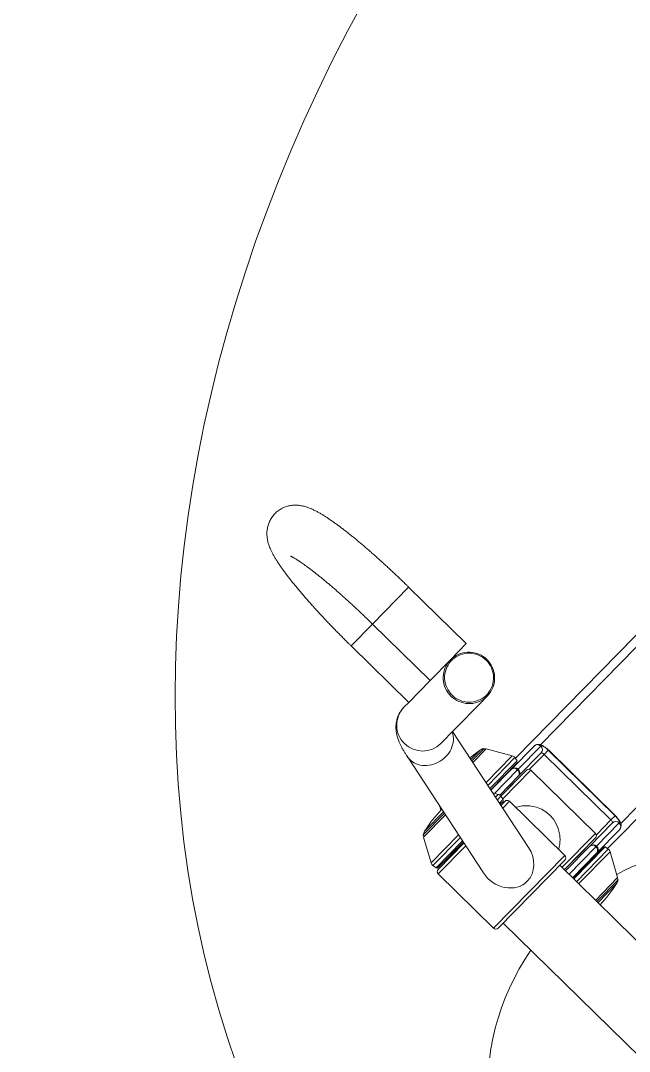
# Model space of a CAD drawing. Header units: metres. Extents: x 859577 to 860336, y 1645916 to 1646650.
# Drawn here: x 859951.558 to 859952.008, y 1646446.642 to 1646447.403 of the extents above; entities that cross this region are included whole.
import ezdxf

# ---------------------------------------------------------------- set-up
doc = ezdxf.new("R2010")
doc.units = ezdxf.units.M
doc.layers.add('A-ACCESORIOS', color=30, linetype='Continuous', lineweight=20)
doc.layers.add('PISO', color=31, linetype='Continuous', lineweight=15)

# ---------------------------------------------------------------- blocks, each defined once
blk = doc.blocks.new('mu10-11')
at = {"layer": 'A-ACCESORIOS', "linetype": 'Continuous', "ltscale": 20}
for p, q in [((0.03764, 0.42847), (0.03764, 0.36886)), ((0.06022, 0.42847), (0.03764, 0.42847)), ((0.06022, 0.42847), (0.06022, 0.36886)), ((0.06022, 0.42847), (0.09837, 0.42847)), ((0.09837, 0.36886), (0.09837, 0.42847)), ((0.03764, 0.36886), (0.03264, 0.36886)), ((0.06022, 0.36886), (0.03764, 0.36886)), ((0.06022, 0.36886), (0.0817, 0.36886)), ((0.0817, 0.36886), (0.09837, 0.36886)), ((0.00836, 0.34188), (-0.0136, 0.24145)), ((0.02308, 0.23059), (0.04497, 0.33071)), ((0.03264, 0.33071), (0.04709, 0.33071)), ((0.04709, 0.33071), (0.07538, 0.33071)), ((0.07538, 0.33071), (0.07959, 0.33071)), ((0.08079, 0.33071), (0.0817, 0.33071)), ((0.03942, 0.30531), (0.05234, 0.30531)), ((0.03967, 0.30646), (0.0497, 0.30646)), ((-0.00111, 0.29859), (-0.00243, 0.29623)), ((0.05327, 0.30401), (0.03913, 0.30401)), ((0.06305, 0.28663), (0.05327, 0.30401)), ((-0.02566, 0.29149), (-0.03545, 0.27411)), ((-0.00266, 0.29149), (-0.02566, 0.29149)), ((-0.02473, 0.29279), (-0.00237, 0.29279)), ((-0.02209, 0.29394), (-0.00212, 0.29394)), ((0.06347, 0.28428), (0.03482, 0.28428)), ((0.03533, 0.28663), (0.06305, 0.28663)), ((0.063, 0.28147), (0.06347, 0.28428)), ((0.37211, 0.28374), (0.06338, 0.28374)), ((-0.03545, 0.27411), (-0.00646, 0.27411)), ((0.03259, 0.27411), (0.03545, 0.27411)), ((0.03545, 0.27411), (0.03339, 0.27776)), ((0.03392, 0.28016), (0.05556, 0.28016)), ((0.03398, 0.28043), (0.04947, 0.28043)), ((0.03399, 0.28047), (0.06182, 0.28047)), ((0.03405, 0.27659), (0.05838, 0.27659)), ((0.0342, 0.28147), (0.063, 0.28147)), ((0.04251, 0.28016), (0.04251, 0.28043)), ((0.05556, 0.28016), (0.07948, 0.28016)), ((0.05838, 0.27659), (0.05899, 0.27659)), ((0.05899, 0.27659), (0.08291, 0.27659)), ((0.37211, 0.27754), (0.08344, 0.27754)), ((-0.03586, 0.27177), (-0.03539, 0.26895)), ((-0.00697, 0.27177), (-0.03586, 0.27177)), ((-0.03539, 0.26895), (-0.00758, 0.26895)), ((-0.03517, 0.26705), (-0.008, 0.26705)), ((-0.03421, 0.26796), (-0.0078, 0.26796)), ((-0.02186, 0.26791), (-0.00781, 0.26791)), ((-0.0149, 0.26791), (-0.0149, 0.26705)), ((0.03105, 0.26705), (0.03517, 0.26705)), ((0.03125, 0.26796), (0.03421, 0.26796)), ((0.03147, 0.26895), (0.03539, 0.26895)), ((0.03586, 0.27177), (0.03208, 0.27177)), ((0.03539, 0.26895), (0.03586, 0.27177)), ((0.06516, 0.26943), (0.03547, 0.26943)), ((0.05556, 0.27301), (0.03584, 0.27301)), ((0.03586, 0.27182), (0.06278, 0.27182)), ((0.04952, 0.27184), (0.03587, 0.27184)), ((0.04668, 0.27184), (0.04668, 0.27301)), ((0.05133, 0.27184), (0.04952, 0.27184)), ((0.05133, 0.27182), (0.05133, 0.27184)), ((0.07948, 0.27301), (0.05556, 0.27301)), ((0.06484, 0.27063), (0.08016, 0.27063)), ((0.06516, 0.20267), (0.06516, 0.26943)), ((0.08461, 0.27063), (0.08016, 0.27063)), ((0.08016, 0.20148), (0.08016, 0.27063)), ((0.08461, 0.27063), (0.08461, 0.20148)), ((0.08476, 0.27063), (0.08461, 0.27063)), ((0.08476, 0.20148), (0.08476, 0.27063)), ((-0.03755, 0.26467), (-0.03755, 0.20744)), ((-0.03755, 0.26467), (-0.00852, 0.26467)), ((0.03053, 0.26467), (0.03755, 0.26467)), ((0.03755, 0.20744), (0.03755, 0.26467)), ((-0.03755, 0.20744), (0.03755, 0.20744)), ((-0.03517, 0.20506), (0.03517, 0.20506)), ((-0.0298, 0.20506), (-0.0298, 0.06319)), ((0.0298, 0.06319), (0.0298, 0.20506)), ((0.0298, 0.20267), (0.06516, 0.20267)), ((0.06278, 0.20029), (0.0298, 0.20029)), ((0.0298, 0.20027), (0.05133, 0.20027)), ((0.0298, 0.19909), (0.05556, 0.19909)), ((0.04668, 0.19909), (0.04668, 0.20027)), ((0.05133, 0.20027), (0.05133, 0.20029)), ((0.05556, 0.19909), (0.07948, 0.19909)), ((0.06484, 0.20148), (0.08016, 0.20148)), ((0.08461, 0.20148), (0.08016, 0.20148)), ((0.08476, 0.20148), (0.08461, 0.20148)), ((0.05838, 0.19552), (0.0298, 0.19552)), ((0.05556, 0.19194), (0.0298, 0.19194)), ((0.04947, 0.19168), (0.0298, 0.19168)), ((0.06182, 0.19163), (0.0298, 0.19163)), ((0.063, 0.19063), (0.0298, 0.19063)), ((0.04251, 0.19168), (0.04251, 0.19194)), ((0.07948, 0.19194), (0.05556, 0.19194)), ((0.05899, 0.19552), (0.05838, 0.19552)), ((0.08291, 0.19552), (0.05899, 0.19552)), ((0.06347, 0.18782), (0.063, 0.19063)), ((0.37211, 0.19456), (0.08345, 0.19456)), ((0.0298, 0.18782), (0.06347, 0.18782)), ((0.06305, 0.18548), (0.0298, 0.18548)), ((0.05327, 0.1681), (0.06305, 0.18548)), ((0.37211, 0.18837), (0.06338, 0.18837)), ((0.0298, 0.1681), (0.05327, 0.1681)), ((0.05234, 0.1668), (0.0298, 0.1668)), ((0.0497, 0.16565), (0.0298, 0.16565))]:
    blk.add_line(p, q, dxfattribs=at)
at = {"layer": 'A-ACCESORIOS', "linetype": 'Continuous', "ltscale": 20, "flags": 128}
for points in [[(0.06278, 0.34979), (0.06286, 0.35155), (0.0631, 0.35329), (0.0635, 0.35501), (0.06405, 0.35668), (0.06476, 0.35829), (0.06561, 0.35983), (0.0666, 0.36128), (0.06771, 0.36264), (0.06895, 0.36388), (0.07029, 0.36501), (0.07174, 0.366), (0.07326, 0.36686), (0.07486, 0.36757), (0.07652, 0.36813), (0.07822, 0.36854), (0.07995, 0.36878), (0.0817, 0.36886), (0.08344, 0.36878), (0.08517, 0.36854), (0.08688, 0.36813), (0.08853, 0.36757), (0.09013, 0.36686), (0.09166, 0.366), (0.0931, 0.36501), (0.09445, 0.36388), (0.09568, 0.36264), (0.0968, 0.36128), (0.09779, 0.35983), (0.09864, 0.35829), (0.09934, 0.35668), (0.0999, 0.35501), (0.1003, 0.35329), (0.10054, 0.35155), (0.10062, 0.34979), (0.10054, 0.34803), (0.1003, 0.34628), (0.0999, 0.34457), (0.09934, 0.3429), (0.09864, 0.34128), (0.09779, 0.33975), (0.0968, 0.33829), (0.09568, 0.33694), (0.09445, 0.33569), (0.0931, 0.33456), (0.09166, 0.33357), (0.09013, 0.33271), (0.08853, 0.332), (0.08688, 0.33144), (0.08517, 0.33104), (0.08344, 0.33079), (0.0817, 0.33071), (0.07995, 0.33079), (0.07822, 0.33104), (0.07652, 0.33144), (0.07486, 0.332), (0.07326, 0.33271), (0.07174, 0.33357), (0.07029, 0.33456), (0.06895, 0.33569), (0.06771, 0.33694), (0.0666, 0.33829), (0.06561, 0.33975), (0.06476, 0.34128), (0.06405, 0.3429), (0.0635, 0.34457), (0.0631, 0.34628), (0.06286, 0.34803), (0.06278, 0.34979)], [(0.06387, 0.34979), (0.06395, 0.34806), (0.0642, 0.34635), (0.0646, 0.34467), (0.06516, 0.34304), (0.06587, 0.34147), (0.06673, 0.33997), (0.06772, 0.33856), (0.06885, 0.33726), (0.07009, 0.33606), (0.07143, 0.335), (0.07288, 0.33406), (0.0744, 0.33327), (0.07599, 0.33263), (0.07764, 0.33214), (0.07932, 0.33181), (0.08103, 0.33165), (0.08274, 0.33165), (0.08445, 0.33181), (0.08613, 0.33214), (0.08777, 0.33263), (0.08937, 0.33327), (0.09089, 0.33406), (0.09233, 0.335), (0.09368, 0.33606), (0.09492, 0.33726), (0.09604, 0.33856), (0.09704, 0.33997), (0.09789, 0.34147), (0.09861, 0.34304), (0.09917, 0.34467), (0.09957, 0.34635), (0.09981, 0.34806), (0.0999, 0.34979), (0.09981, 0.35151), (0.09957, 0.35322), (0.09917, 0.3549), (0.09861, 0.35654), (0.09789, 0.35811), (0.09704, 0.3596), (0.09604, 0.36101), (0.09492, 0.36232), (0.09368, 0.36351), (0.09233, 0.36458), (0.09089, 0.36551), (0.08937, 0.3663), (0.08777, 0.36695), (0.08613, 0.36743), (0.08445, 0.36776), (0.08274, 0.36792), (0.08103, 0.36792), (0.07932, 0.36776), (0.07764, 0.36743), (0.07599, 0.36695), (0.0744, 0.3663), (0.07288, 0.36551), (0.07143, 0.36458), (0.07009, 0.36351), (0.06885, 0.36232), (0.06772, 0.36101), (0.06673, 0.3596), (0.06587, 0.35811), (0.06516, 0.35654), (0.0646, 0.3549), (0.0642, 0.35322), (0.06395, 0.35151), (0.06387, 0.34979)], [(0.07478, 0.36886), (0.07459, 0.36886), (0.07428, 0.36886), (0.0742, 0.36886), (0.07418, 0.36886), (0.07418, 0.36886), (0.07417, 0.36886), (0.07417, 0.36886), (0.07417, 0.36886), (0.07417, 0.36886), (0.07417, 0.36886)], [(0.08019, 0.36886), (0.08001, 0.36886), (0.07969, 0.36886), (0.07962, 0.36886), (0.0796, 0.36886), (0.07959, 0.36886), (0.07959, 0.36886), (0.07959, 0.36886), (0.07959, 0.36886), (0.07959, 0.36886), (0.07959, 0.36886)], [(0.0446, 0.33071), (0.04447, 0.33044), (0.04372, 0.32911), (0.04282, 0.32785), (0.04179, 0.32668), (0.04063, 0.3256), (0.03936, 0.32463), (0.03798, 0.32376), (0.03651, 0.32302), (0.03495, 0.3224), (0.03333, 0.32192), (0.03166, 0.32157), (0.02994, 0.32136), (0.0282, 0.32129), (0.02645, 0.32136), (0.0247, 0.32157), (0.02297, 0.32192), (0.02128, 0.3224), (0.01964, 0.32302), (0.01806, 0.32376), (0.01655, 0.32463), (0.01514, 0.3256), (0.01382, 0.32668), (0.01262, 0.32785), (0.01154, 0.32911), (0.01059, 0.33044), (0.00979, 0.33184), (0.00912, 0.33329), (0.00862, 0.33477), (0.00826, 0.33628), (0.00807, 0.33781)], [(0.08291, 0.27659), (0.08321, 0.2765), (0.08349, 0.27623), (0.08376, 0.27579), (0.084, 0.27519), (0.08421, 0.27446), (0.08438, 0.27361), (0.08451, 0.27266), (0.08458, 0.27166), (0.08461, 0.27063)], [(0.08016, 0.27063), (0.08015, 0.27109), (0.08011, 0.27154), (0.08005, 0.27195), (0.07996, 0.27231), (0.07986, 0.27261), (0.07974, 0.27283), (0.07962, 0.27296), (0.07948, 0.27301)], [(0.07948, 0.19909), (0.07962, 0.19914), (0.07974, 0.19928), (0.07986, 0.1995), (0.07996, 0.19979), (0.08005, 0.20015), (0.08011, 0.20057), (0.08015, 0.20101), (0.08016, 0.20148)], [(0.08461, 0.20148), (0.08458, 0.20044), (0.08451, 0.19944), (0.08438, 0.1985), (0.08421, 0.19765), (0.084, 0.19691), (0.08376, 0.19632), (0.08349, 0.19588), (0.08321, 0.19561), (0.08291, 0.19552)]]:
    blk.add_lwpolyline(points, dxfattribs=at)
at = {"layer": 'A-ACCESORIOS', "linetype": 'Continuous', "ltscale": 20}
for centre, radius, start, end in [((0.03271, 0.34986), 0.019, 90.22598, 180.23416), ((0.03272, 0.34971), 0.019, 179.77586, 269.764), ((0.02224, 0.33885), 0.01421, 167.69963, 184.22663), ((0.02761, 0.20226), 0.10652, 78.02914, 83.31192), ((0.04822, 0.29946), 0.00715, 54.79864, 78.02914), ((0.05193, 0.30472), 0.000715, 270, 54.79864), ((-0.02432, 0.2922), 0.000715, 125.20136, 270), ((-0.02061, 0.28694), 0.00715, 101.97086, 125.20136), ((0, 0.18974), 0.10652, 90.86993, 101.97086), ((0.05994, 0.28487), 0.00358, 350.53768, 29.36974), ((-0.03233, 0.27235), 0.00358, 150.63026, 189.46232), ((0.03233, 0.27235), 0.00358, 350.53768, 29.36974), ((0.04947, 0.28222), 0.00179, 270, 282.95261), ((0.05513, 0.27692), 0.00327, 354.06686, 82.47071), ((0.05549, 0.27666), 0.00351, 358.81859, 88.76774), ((0.05513, 0.27625), 0.00327, 277.52929, 5.93314), ((0.05549, 0.27651), 0.00351, 271.23226, 1.18141), ((0.06182, 0.28167), 0.00119, 270, 350.53768), ((0.07941, 0.27666), 0.00351, 358.81859, 88.76774), ((0.07941, 0.27651), 0.00351, 271.23226, 1.18141), ((-0.03517, 0.26467), 0.00238, 90, 180), ((-0.03421, 0.26915), 0.00119, 189.46232, 270), ((-0.02186, 0.2697), 0.00179, 257.04739, 270), ((0.03421, 0.26915), 0.00119, 270, 350.53768), ((0.03517, 0.26467), 0.00238, 0, 90), ((0.06278, 0.26943), 0.00238, 0, 90), ((0.02604, 0.23605), 0.02506, 324.22334, 35.77666), ((-0.03517, 0.20744), 0.00238, 180, 270), ((0.03517, 0.20744), 0.00238, 270, 0), ((0.05513, 0.19586), 0.00327, 354.06686, 82.47071), ((0.05549, 0.19559), 0.00351, 358.81859, 88.76774), ((0.06278, 0.20267), 0.00238, 270, 0), ((0.07941, 0.19559), 0.00351, 358.81859, 88.76774), ((0.04947, 0.18989), 0.00179, 77.04739, 90), ((0.05513, 0.19518), 0.00327, 277.52929, 5.93314), ((0.05549, 0.19545), 0.00351, 271.23226, 1.18141), ((0.06182, 0.19044), 0.00119, 9.46232, 90), ((0.07941, 0.19545), 0.00351, 271.23226, 1.18141), ((0.05994, 0.18723), 0.00358, 330.63026, 9.46232), ((0, 0), 0.17883, 99.59407, 180), ((0.05193, 0.16738), 0.000715, 305.20136, 90), ((0, 0), 0.17883, 9.59407, 72.24915), ((0.02761, 0.26985), 0.10652, 271.18083, 281.97086), ((0.04822, 0.17264), 0.00715, 281.97086, 305.20136)]:
    blk.add_arc(centre, radius, start, end, dxfattribs=at)
for start_param, end_param in [(1.321593, 3.141593), (3.141593, 4.463185)]:
    blk.add_ellipse((0.00474, 0.23602), major_axis=(0, 0.02203), ratio=0.859098, start_param=start_param, end_param=end_param, dxfattribs=at)
for points, knots in [([(0.09837, 0.42847), (0.09836, 0.42912), (0.09836, 0.43099), (0.09835, 0.4341), (0.09831, 0.43777), (0.09825, 0.44144), (0.09818, 0.44508), (0.09808, 0.4487), (0.09797, 0.45229), (0.09784, 0.45585), (0.09769, 0.45937), (0.09753, 0.46285), (0.09734, 0.46628), (0.09714, 0.46965), (0.09692, 0.47298), (0.09668, 0.47624), (0.09643, 0.47943), (0.09615, 0.48256), (0.09586, 0.48562), (0.09555, 0.48861), (0.09523, 0.49152), (0.09488, 0.49436), (0.09451, 0.49712), (0.09413, 0.4998), (0.09372, 0.5024), (0.09328, 0.50494), (0.09282, 0.50741), (0.09232, 0.50984), (0.09178, 0.51222), (0.09117, 0.51461), (0.09047, 0.51703), (0.0897, 0.51932), (0.0889, 0.52137), (0.08814, 0.52309), (0.08739, 0.52457), (0.08662, 0.52591), (0.08582, 0.52715), (0.08498, 0.52832), (0.08407, 0.52943), (0.0831, 0.53049), (0.08205, 0.5315), (0.08091, 0.53246), (0.07969, 0.53335), (0.07839, 0.53417), (0.07696, 0.53493), (0.07539, 0.53561), (0.07371, 0.53618), (0.07199, 0.53659), (0.07025, 0.53686), (0.06851, 0.53698), (0.06679, 0.53695), (0.06509, 0.53678), (0.06343, 0.53647), (0.06183, 0.53603), (0.06029, 0.53548), (0.05883, 0.53482), (0.05744, 0.53407), (0.05615, 0.53324), (0.05494, 0.53234), (0.05382, 0.53138), (0.05279, 0.53038), (0.05184, 0.52933), (0.05097, 0.52824), (0.05015, 0.5271), (0.04938, 0.52591), (0.04865, 0.52463), (0.04794, 0.52324), (0.04724, 0.52168), (0.04651, 0.51988), (0.04577, 0.51774), (0.04506, 0.5154), (0.04441, 0.51298), (0.04384, 0.51056), (0.04332, 0.50807), (0.04282, 0.50548), (0.04236, 0.50286), (0.04194, 0.50019), (0.04154, 0.49746), (0.04117, 0.49466), (0.04081, 0.4918), (0.04048, 0.48886), (0.04017, 0.48586), (0.03987, 0.48278), (0.0396, 0.47964), (0.03934, 0.47643), (0.0391, 0.47316), (0.03888, 0.46983), (0.03867, 0.46645), (0.03849, 0.46301), (0.03832, 0.45953), (0.03817, 0.45601), (0.03804, 0.45245), (0.03793, 0.44885), (0.03783, 0.44523), (0.03776, 0.44158), (0.0377, 0.43792), (0.03766, 0.43424), (0.03764, 0.43109), (0.03764, 0.42917), (0.03764, 0.42847)], [0, 0, 0, 0, 0.006163, 0.017874, 0.029586, 0.0413, 0.053019, 0.064743, 0.076474, 0.088214, 0.099966, 0.11173, 0.12351, 0.135309, 0.147129, 0.158975, 0.170851, 0.182762, 0.194715, 0.206718, 0.218779, 0.230913, 0.243133, 0.255461, 0.267924, 0.280556, 0.293411, 0.30656, 0.320113, 0.33424, 0.349205, 0.365373, 0.378605, 0.389508, 0.39894, 0.407337, 0.414992, 0.42211, 0.428846, 0.435313, 0.441594, 0.44775, 0.453824, 0.459843, 0.465824, 0.472447, 0.479006, 0.485479, 0.491869, 0.498182, 0.504425, 0.510608, 0.516737, 0.522825, 0.528881, 0.534919, 0.54095, 0.546991, 0.553063, 0.559194, 0.565425, 0.57181, 0.578422, 0.585358, 0.592743, 0.600744, 0.609586, 0.619594, 0.631233, 0.6451, 0.661271, 0.675546, 0.689013, 0.703204, 0.716773, 0.729906, 0.742732, 0.755333, 0.767763, 0.780061, 0.792253, 0.80436, 0.816399, 0.82838, 0.840313, 0.852207, 0.864068, 0.8759, 0.887708, 0.899496, 0.911266, 0.923022, 0.934767, 0.946501, 0.958227, 0.969947, 0.981663, 0.993375, 1, 1, 1, 1]), ([(0.05366, 0.50673), (0.05366, 0.50673), (0.05365, 0.50675), (0.05369, 0.50666), (0.05376, 0.50646), (0.05389, 0.50612), (0.05404, 0.50563), (0.05423, 0.50499), (0.05445, 0.5042), (0.05469, 0.50324), (0.05495, 0.50213), (0.05522, 0.50086), (0.05551, 0.49943), (0.05579, 0.49785), (0.05609, 0.49612), (0.05638, 0.49424), (0.05667, 0.49223), (0.05696, 0.49009), (0.05725, 0.48781), (0.05752, 0.48542), (0.05779, 0.48292), (0.05805, 0.4803), (0.05829, 0.47759), (0.05853, 0.47478), (0.05875, 0.47187), (0.05896, 0.46889), (0.05915, 0.46583), (0.05933, 0.4627), (0.0595, 0.4595), (0.05964, 0.45624), (0.05977, 0.45294), (0.05989, 0.44958), (0.05999, 0.44619), (0.06007, 0.44277), (0.06013, 0.43931), (0.06018, 0.43584), (0.06021, 0.43242), (0.06021, 0.42996), (0.06022, 0.42866), (0.06022, 0.42847)], [0, 0, 0, 0, 0.003154, 0.021643, 0.04119, 0.061837, 0.083591, 0.10643, 0.130304, 0.155142, 0.18086, 0.207367, 0.234569, 0.26238, 0.290717, 0.319506, 0.348682, 0.37819, 0.40798, 0.438012, 0.468251, 0.498666, 0.529233, 0.55993, 0.59074, 0.621645, 0.652633, 0.683693, 0.714814, 0.745987, 0.777206, 0.808462, 0.839751, 0.871065, 0.902401, 0.933754, 0.965118, 0.994843, 1, 1, 1, 1]), ([(0.03264, 0.36886), (0.03209, 0.36885), (0.03098, 0.36882), (0.02931, 0.36861), (0.02767, 0.36827), (0.02608, 0.36781), (0.02456, 0.36723), (0.02312, 0.36655), (0.02175, 0.36578), (0.02048, 0.36493), (0.0193, 0.36401), (0.0182, 0.36304), (0.01719, 0.36203), (0.01626, 0.36097), (0.0154, 0.35987), (0.01459, 0.35872), (0.01384, 0.35751), (0.01311, 0.35621), (0.01241, 0.35478), (0.0117, 0.35317), (0.01097, 0.35129), (0.01022, 0.34907), (0.00952, 0.34666), (0.00889, 0.34424), (0.00853, 0.34265), (0.00836, 0.34188)], [0, 0, 0, 0, 0.0308417, 0.0629043, 0.0947048, 0.1263004, 0.1577493, 0.1891138, 0.2204648, 0.2518903, 0.2835076, 0.3154788, 0.348029, 0.3814643, 0.4161914, 0.4527422, 0.4918134, 0.5343344, 0.5815869, 0.6354061, 0.6984306, 0.773665, 0.85949, 0.9323376, 1, 1, 1, 1]), ([(0.07417, 0.36886), (0.07417, 0.36886), (0.07417, 0.36886), (0.07417, 0.36886), (0.07417, 0.36886), (0.07417, 0.36886), (0.07417, 0.36886), (0.07416, 0.36886), (0.07413, 0.36886), (0.07402, 0.36886), (0.07391, 0.36885), (0.07383, 0.36884)], [0, 0, 0, 0, 0.000013, 0.000062, 0.000258, 0.001043, 0.00418, 0.016732, 0.066937, 0.26776, 1, 1, 1, 1]), ([(0.07383, 0.36884), (0.07421, 0.36885), (0.07469, 0.36886), (0.0752, 0.36886), (0.07533, 0.36886), (0.07537, 0.36886), (0.07537, 0.36886), (0.07538, 0.36886), (0.07538, 0.36886), (0.07538, 0.36886), (0.07538, 0.36886), (0.07538, 0.36886)], [0, 0, 0, 0, 0.73224, 0.933063, 0.983268, 0.99582, 0.998957, 0.999742, 0.999938, 0.999987, 1, 1, 1, 1]), ([(0.07959, 0.36886), (0.07959, 0.36886), (0.07959, 0.36886), (0.07959, 0.36886), (0.07959, 0.36886), (0.07959, 0.36886), (0.07959, 0.36886), (0.07958, 0.36886), (0.07955, 0.36886), (0.07944, 0.36886), (0.07933, 0.36885), (0.07925, 0.36884)], [0, 0, 0, 0, 0.000013, 0.000062, 0.000258, 0.001043, 0.00418, 0.016732, 0.066937, 0.26776, 1, 1, 1, 1]), ([(0.07925, 0.36884), (0.07962, 0.36885), (0.08011, 0.36886), (0.08061, 0.36886), (0.08075, 0.36886), (0.08078, 0.36886), (0.08079, 0.36886), (0.08079, 0.36886), (0.08079, 0.36886), (0.08079, 0.36886), (0.08079, 0.36886), (0.08079, 0.36886)], [0, 0, 0, 0, 0.73224, 0.933063, 0.983268, 0.99582, 0.998957, 0.999742, 0.999938, 0.999987, 1, 1, 1, 1]), ([(0.07925, 0.33074), (0.07933, 0.33073), (0.07944, 0.33071), (0.07955, 0.33071), (0.07958, 0.33071), (0.07959, 0.33071), (0.07959, 0.33071), (0.07959, 0.33071), (0.07959, 0.33071), (0.07959, 0.33071), (0.07959, 0.33071), (0.07959, 0.33071)], [0, 0, 0, 0, 0.73224, 0.933063, 0.983268, 0.99582, 0.998957, 0.999742, 0.999938, 0.999987, 1, 1, 1, 1]), ([(0.08079, 0.33071), (0.08079, 0.33071), (0.08079, 0.33071), (0.08079, 0.33071), (0.08079, 0.33071), (0.08079, 0.33071), (0.08078, 0.33071), (0.08075, 0.33071), (0.08061, 0.33071), (0.08011, 0.33071), (0.07962, 0.33073), (0.07925, 0.33074)], [0, 0, 0, 0, 0.000013, 0.000062, 0.000258, 0.001043, 0.00418, 0.016732, 0.066937, 0.26776, 1, 1, 1, 1]), ([(0.07959, 0.33071), (0.07959, 0.33071), (0.07959, 0.33071), (0.07959, 0.33071), (0.07959, 0.33071), (0.07959, 0.33071), (0.0796, 0.33071), (0.07964, 0.33071), (0.07977, 0.33071), (0.07996, 0.33071), (0.08013, 0.33072), (0.08019, 0.33072)], [0, 0, 0, 0, 0.000033, 0.000159, 0.000664, 0.002681, 0.01075, 0.043026, 0.172131, 0.68855, 1, 1, 1, 1]), ([(0.08476, 0.27063), (0.08475, 0.27082), (0.08475, 0.27137), (0.08471, 0.27227), (0.08461, 0.27333), (0.08446, 0.27435), (0.08426, 0.27536), (0.08398, 0.27635), (0.08363, 0.27723), (0.08321, 0.27799), (0.08276, 0.27861), (0.08225, 0.27912), (0.08167, 0.27955), (0.08103, 0.27988), (0.08034, 0.28009), (0.07981, 0.28016), (0.07953, 0.28016), (0.07948, 0.28016)], [0, 0, 0, 0, 0.0419264, 0.1213999, 0.2015053, 0.2830517, 0.3672899, 0.4563448, 0.5540367, 0.6296446, 0.695644, 0.7571839, 0.8164571, 0.8746246, 0.9322959, 0.9897973, 1, 1, 1, 1]), ([(0.04637, 0.2507), (0.04593, 0.25127), (0.04505, 0.2524), (0.04353, 0.25396), (0.04188, 0.25542), (0.04009, 0.25672), (0.03864, 0.25765), (0.03777, 0.25808), (0.03755, 0.25818)], [0, 0, 0, 0, 0.185675, 0.372531, 0.563147, 0.755127, 0.940831, 1, 1, 1, 1]), ([(0.03755, 0.21394), (0.03771, 0.21401), (0.03897, 0.21457), (0.04113, 0.21608), (0.04399, 0.21845), (0.04557, 0.22041), (0.04637, 0.2214)], [0, 0, 0, 0, 0.042953, 0.346584, 0.670019, 1, 1, 1, 1]), ([(0.07948, 0.19194), (0.07973, 0.19195), (0.08022, 0.19198), (0.08092, 0.19218), (0.08156, 0.19248), (0.08212, 0.19287), (0.08261, 0.19334), (0.08304, 0.19387), (0.08343, 0.19449), (0.08378, 0.19523), (0.08409, 0.19611), (0.08434, 0.19712), (0.08453, 0.19819), (0.08466, 0.19927), (0.08474, 0.20036), (0.08475, 0.2011), (0.08476, 0.20148)], [0, 0, 0, 0, 0.058317, 0.116564, 0.173129, 0.229158, 0.285975, 0.345405, 0.410202, 0.484434, 0.571878, 0.665329, 0.753079, 0.836417, 0.917331, 1, 1, 1, 1])]:
    blk.add_open_spline(points, degree=3, knots=knots, dxfattribs=at)

msp = doc.modelspace()

# ---------------------------------------------------------------- linework, layer by layer
at = {"layer": 'PISO'}
msp.add_ellipse((859952.60069, 1646447.11548), major_axis=(-0.71631, -0.74263), ratio=0.795065, dxfattribs=at)

# ---------------------------------------------------------------- block references
at = {"layer": 'A-ACCESORIOS', "rotation": 45.58213863101575}
msp.add_blockref('mu10-11', (859952.08211, 1646446.61469), dxfattribs=at)

doc.saveas('drawing.dxf')
